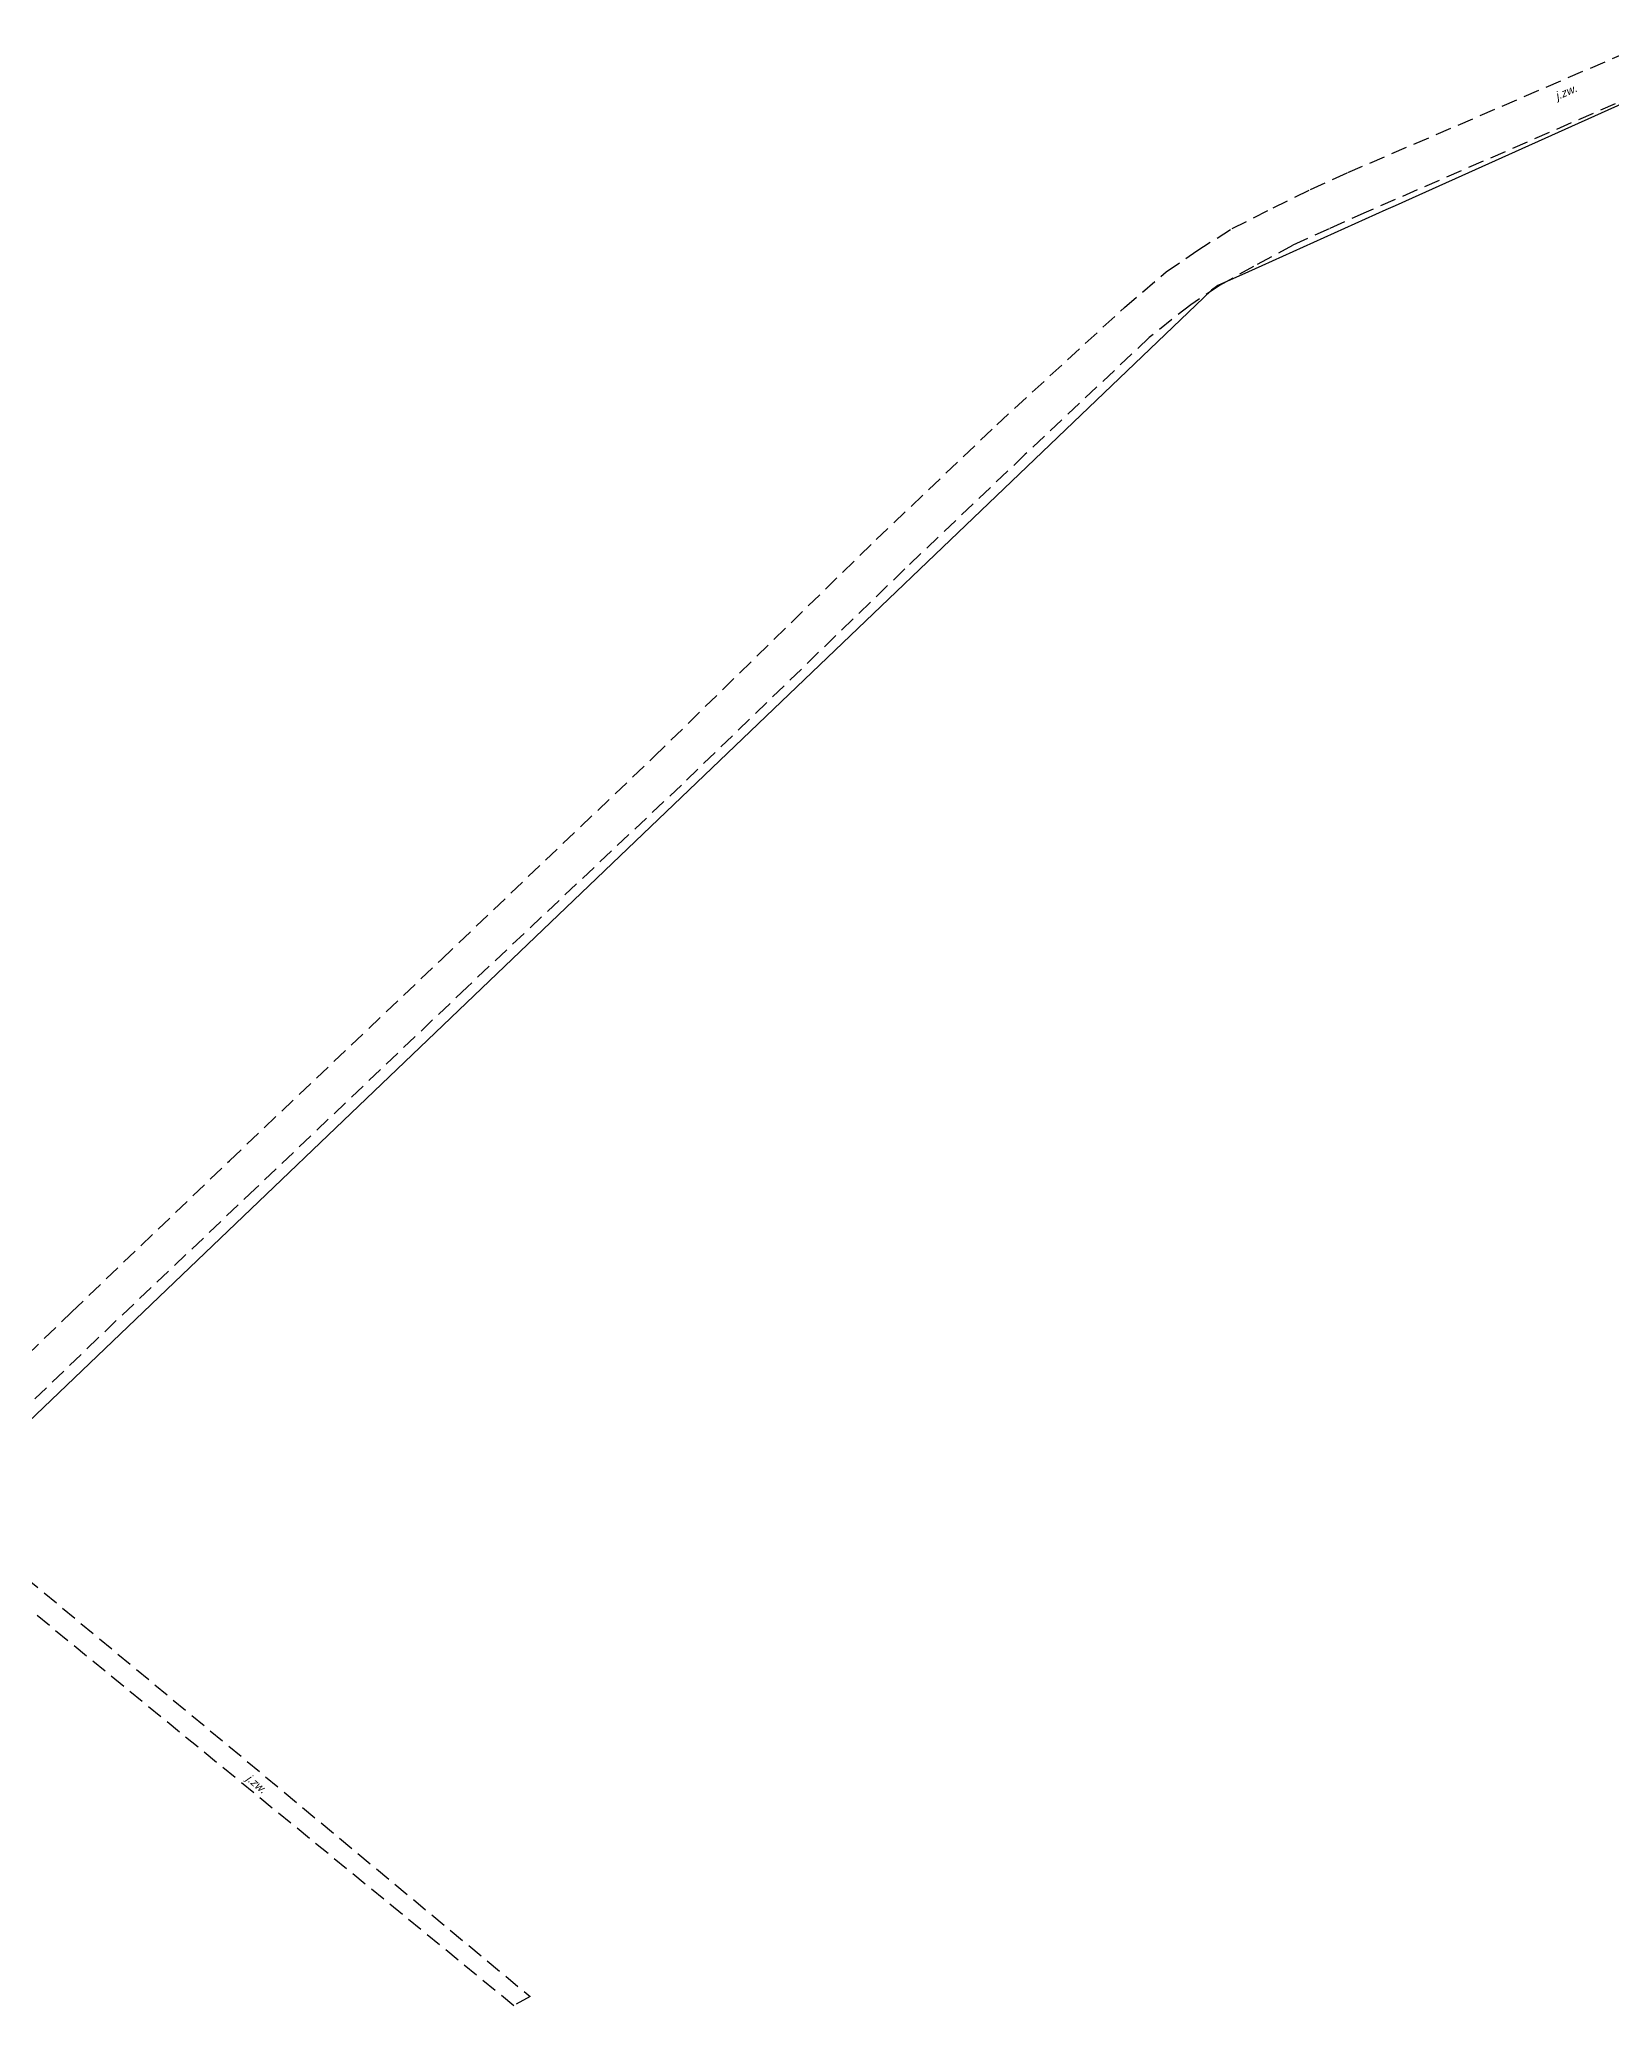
# Model space of a CAD drawing. Header units: metres. Extents: x 7542702 to 7555152, y 5804026 to 5815503.
# Drawn here: x 7545970.1 to 7546166.6, y 5806348.8 to 5806594.5 of the extents above; entities that cross this region are included whole.
import ezdxf

# ---------------------------------------------------------------- set-up
doc = ezdxf.new("R2010")
doc.units = ezdxf.units.M
doc.linetypes.add('4003', pattern=[3, 2, -1])
doc.layers.add('Drogi', color=135, linetype='Continuous')
doc.layers.add('Dzialki', color=165, linetype='Continuous')
doc.styles.get("Standard").update_dxf_attribs({"font": 'arial.ttf'})

msp = doc.modelspace()

# ---------------------------------------------------------------- linework, layer by layer
at = {"layer": 'Drogi', "color": 8, "linetype": '4003'}
for p, q in [((7546133.64, 5806577.9, 133.37), (7546170.35, 5806593.72, 133.47)), ((7546133.64, 5806577.9, 133.37), (7546170.35, 5806593.72, 133.47)), ((7546133.64, 5806577.9, 133.37), (7546170.35, 5806593.72, 133.47)), ((7546133.64, 5806577.9, 133.37), (7546170.35, 5806593.72, 133.47)), ((7546172.56, 5806588.88, 133.47), (7546135.95, 5806572.96, 133.27)), ((7546172.56, 5806588.88, 133.47), (7546135.95, 5806572.96, 133.27)), ((7546172.56, 5806588.88, 133.47), (7546135.95, 5806572.96, 133.27)), ((7546172.56, 5806588.88, 133.47), (7546135.95, 5806572.96, 133.27)), ((7546128.99, 5806575.8), (7546133.64, 5806577.9, 133.37)), ((7546128.99, 5806575.8), (7546133.64, 5806577.9, 133.37)), ((7546128.99, 5806575.8), (7546133.64, 5806577.9, 133.37)), ((7546128.99, 5806575.8), (7546133.64, 5806577.9, 133.37)), ((7546124.32, 5806573.49), (7546128.99, 5806575.8)), ((7546124.32, 5806573.49), (7546128.99, 5806575.8)), ((7546124.32, 5806573.49), (7546128.99, 5806575.8)), ((7546124.32, 5806573.49), (7546128.99, 5806575.8)), ((7546119.18, 5806570.9, 133.37), (7546124.32, 5806573.49)), ((7546119.18, 5806570.9, 133.37), (7546124.32, 5806573.49)), ((7546119.18, 5806570.9, 133.37), (7546124.32, 5806573.49)), ((7546119.18, 5806570.9, 133.37), (7546124.32, 5806573.49)), ((7546135.95, 5806572.96, 133.27), (7546131.32, 5806570.88)), ((7546135.95, 5806572.96, 133.27), (7546131.32, 5806570.88)), ((7546135.95, 5806572.96, 133.27), (7546131.32, 5806570.88)), ((7546135.95, 5806572.96, 133.27), (7546131.32, 5806570.88)), ((7546114.76, 5806568.11), (7546119.18, 5806570.9, 133.37)), ((7546114.76, 5806568.11), (7546119.18, 5806570.9, 133.37)), ((7546114.76, 5806568.11), (7546119.18, 5806570.9, 133.37)), ((7546114.76, 5806568.11), (7546119.18, 5806570.9, 133.37)), ((7546131.32, 5806570.88), (7546126.72, 5806568.79)), ((7546131.32, 5806570.88), (7546126.72, 5806568.79)), ((7546131.32, 5806570.88), (7546126.72, 5806568.79)), ((7546131.32, 5806570.88), (7546126.72, 5806568.79)), ((7546110.94, 5806565.47), (7546114.76, 5806568.11)), ((7546110.94, 5806565.47), (7546114.76, 5806568.11)), ((7546110.94, 5806565.47), (7546114.76, 5806568.11)), ((7546110.94, 5806565.47), (7546114.76, 5806568.11)), ((7546126.72, 5806568.79), (7546121.86, 5806566.17, 133.27)), ((7546126.72, 5806568.79), (7546121.86, 5806566.17, 133.27)), ((7546126.72, 5806568.79), (7546121.86, 5806566.17, 133.27)), ((7546126.72, 5806568.79), (7546121.86, 5806566.17, 133.27)), ((7546105.71, 5806561.02, 133.27), (7546110.94, 5806565.47)), ((7546105.71, 5806561.02, 133.27), (7546110.94, 5806565.47)), ((7546105.71, 5806561.02, 133.27), (7546110.94, 5806565.47)), ((7546105.71, 5806561.02, 133.27), (7546110.94, 5806565.47)), ((7546121.86, 5806566.17, 133.27), (7546117.62, 5806563.78)), ((7546121.86, 5806566.17, 133.27), (7546117.62, 5806563.78)), ((7546121.86, 5806566.17, 133.27), (7546117.62, 5806563.78)), ((7546121.86, 5806566.17, 133.27), (7546117.62, 5806563.78)), ((7546117.62, 5806563.78), (7546114.01, 5806561.38)), ((7546117.62, 5806563.78), (7546114.01, 5806561.38)), ((7546117.62, 5806563.78), (7546114.01, 5806561.38)), ((7546117.62, 5806563.78), (7546114.01, 5806561.38)), ((7546089.78, 5806546.38, 132.77), (7546105.71, 5806561.02, 133.27)), ((7546089.78, 5806546.38, 132.77), (7546105.71, 5806561.02, 133.27)), ((7546089.78, 5806546.38, 132.77), (7546105.71, 5806561.02, 133.27)), ((7546089.78, 5806546.38, 132.77), (7546105.71, 5806561.02, 133.27)), ((7546114.01, 5806561.38), (7546108.83, 5806557.28, 133.17)), ((7546114.01, 5806561.38), (7546108.83, 5806557.28, 133.17)), ((7546114.01, 5806561.38), (7546108.83, 5806557.28, 133.17)), ((7546114.01, 5806561.38), (7546108.83, 5806557.28, 133.17)), ((7546108.83, 5806557.28, 133.17), (7546093.33, 5806542.68, 132.77)), ((7546108.83, 5806557.28, 133.17), (7546093.33, 5806542.68, 132.77)), ((7546108.83, 5806557.28, 133.17), (7546093.33, 5806542.68, 132.77)), ((7546108.83, 5806557.28, 133.17), (7546093.33, 5806542.68, 132.77)), ((7546074.71, 5806532.04, 132.57), (7546089.78, 5806546.38, 132.77)), ((7546074.71, 5806532.04, 132.57), (7546089.78, 5806546.38, 132.77)), ((7546074.71, 5806532.04, 132.57), (7546089.78, 5806546.38, 132.77)), ((7546074.71, 5806532.04, 132.57), (7546089.78, 5806546.38, 132.77)), ((7546093.33, 5806542.68, 132.77), (7546078.28, 5806528.36, 132.57)), ((7546093.33, 5806542.68, 132.77), (7546078.28, 5806528.36, 132.57)), ((7546093.33, 5806542.68, 132.77), (7546078.28, 5806528.36, 132.57)), ((7546093.33, 5806542.68, 132.77), (7546078.28, 5806528.36, 132.57)), ((7546046.9, 5806504.85, 132.37), (7546074.71, 5806532.04, 132.57)), ((7546046.9, 5806504.85, 132.37), (7546074.71, 5806532.04, 132.57)), ((7546046.9, 5806504.85, 132.37), (7546074.71, 5806532.04, 132.57)), ((7546046.9, 5806504.85, 132.37), (7546074.71, 5806532.04, 132.57)), ((7546078.28, 5806528.36, 132.57), (7546050.35, 5806501.33, 132.37)), ((7546078.28, 5806528.36, 132.57), (7546050.35, 5806501.33, 132.37)), ((7546078.28, 5806528.36, 132.57), (7546050.35, 5806501.33, 132.37)), ((7546078.28, 5806528.36, 132.57), (7546050.35, 5806501.33, 132.37)), ((7546020.36, 5806479.54, 132.37), (7546046.9, 5806504.85, 132.37)), ((7546020.36, 5806479.54, 132.37), (7546046.9, 5806504.85, 132.37)), ((7546020.36, 5806479.54, 132.37), (7546046.9, 5806504.85, 132.37)), ((7546020.36, 5806479.54, 132.37), (7546046.9, 5806504.85, 132.37)), ((7546050.35, 5806501.33, 132.37), (7546023.61, 5806476.11, 132.37)), ((7546050.35, 5806501.33, 132.37), (7546023.61, 5806476.11, 132.37)), ((7546050.35, 5806501.33, 132.37), (7546023.61, 5806476.11, 132.37)), ((7546050.35, 5806501.33, 132.37), (7546023.61, 5806476.11, 132.37)), ((7545993.88, 5806454.38, 132.17), (7546020.36, 5806479.54, 132.37)), ((7545993.88, 5806454.38, 132.17), (7546020.36, 5806479.54, 132.37)), ((7545993.88, 5806454.38, 132.17), (7546020.36, 5806479.54, 132.37)), ((7545993.88, 5806454.38, 132.17), (7546020.36, 5806479.54, 132.37)), ((7546023.61, 5806476.11, 132.37), (7545997.14, 5806450.92, 132.17)), ((7546023.61, 5806476.11, 132.37), (7545997.14, 5806450.92, 132.17)), ((7546023.61, 5806476.11, 132.37), (7545997.14, 5806450.92, 132.17)), ((7546023.61, 5806476.11, 132.37), (7545997.14, 5806450.92, 132.17)), ((7545974.14, 5806435.46, 132.17), (7545993.88, 5806454.38, 132.17)), ((7545974.14, 5806435.46, 132.17), (7545993.88, 5806454.38, 132.17)), ((7545974.14, 5806435.46, 132.17), (7545993.88, 5806454.38, 132.17)), ((7545974.14, 5806435.46, 132.17), (7545993.88, 5806454.38, 132.17)), ((7545997.14, 5806450.92, 132.17), (7545977.48, 5806432.25, 132.17)), ((7545997.14, 5806450.92, 132.17), (7545977.48, 5806432.25, 132.17)), ((7545997.14, 5806450.92, 132.17), (7545977.48, 5806432.25, 132.17)), ((7545997.14, 5806450.92, 132.17), (7545977.48, 5806432.25, 132.17)), ((7545964.27, 5806425.89, 132.23), (7545974.14, 5806435.46, 132.17)), ((7545964.27, 5806425.89, 132.23), (7545974.14, 5806435.46, 132.17)), ((7545964.27, 5806425.89, 132.23), (7545974.14, 5806435.46, 132.17)), ((7545964.27, 5806425.89, 132.23), (7545974.14, 5806435.46, 132.17)), ((7545977.48, 5806432.25, 132.17), (7545957.41, 5806412.86, 132.1)), ((7545977.48, 5806432.25, 132.17), (7545957.41, 5806412.86, 132.1)), ((7545977.48, 5806432.25, 132.17), (7545957.41, 5806412.86, 132.1)), ((7545977.48, 5806432.25, 132.17), (7545957.41, 5806412.86, 132.1)), ((7545966.09, 5806404.22, 131.94), (7546031.45, 5806349.92)), ((7545966.09, 5806404.22, 131.94), (7546031.45, 5806349.92)), ((7545966.09, 5806404.22, 131.94), (7546031.45, 5806349.92)), ((7545966.09, 5806404.22, 131.94), (7546031.45, 5806349.92)), ((7546029.41, 5806348.77), (7545964.49, 5806401.91, 132.01)), ((7546029.41, 5806348.77), (7545964.49, 5806401.91, 132.01)), ((7546029.41, 5806348.77), (7545964.49, 5806401.91, 132.01)), ((7546029.41, 5806348.77), (7545964.49, 5806401.91, 132.01)), ((7546031.45, 5806349.92), (7546029.41, 5806348.77)), ((7546031.45, 5806349.92), (7546029.41, 5806348.77)), ((7546031.45, 5806349.92), (7546029.41, 5806348.77)), ((7546031.45, 5806349.92), (7546029.41, 5806348.77))]:
    msp.add_line(p, q, dxfattribs=at)
at = {"layer": 'Dzialki'}
for p, q in [((7546185.76, 5806594.55), (7546161.6, 5806583.67)), ((7546185.76, 5806594.55), (7546161.6, 5806583.67)), ((7546185.76, 5806594.55), (7546161.6, 5806583.67)), ((7546185.76, 5806594.55), (7546161.6, 5806583.67)), ((7546161.6, 5806583.67), (7546141.67, 5806574.7)), ((7546161.6, 5806583.67), (7546141.67, 5806574.7)), ((7546161.6, 5806583.67), (7546141.67, 5806574.7)), ((7546161.6, 5806583.67), (7546141.67, 5806574.7)), ((7546141.67, 5806574.7), (7546139.57, 5806573.75)), ((7546141.67, 5806574.7), (7546139.57, 5806573.75)), ((7546141.67, 5806574.7), (7546139.57, 5806573.75)), ((7546141.67, 5806574.7), (7546139.57, 5806573.75)), ((7546138.38, 5806573.22), (7546122.88, 5806566.24)), ((7546138.38, 5806573.22), (7546122.88, 5806566.24)), ((7546138.38, 5806573.22), (7546122.88, 5806566.24)), ((7546138.38, 5806573.22), (7546122.88, 5806566.24)), ((7546139.57, 5806573.75), (7546138.38, 5806573.22)), ((7546139.57, 5806573.75), (7546138.38, 5806573.22)), ((7546139.57, 5806573.75), (7546138.38, 5806573.22)), ((7546139.57, 5806573.75), (7546138.38, 5806573.22)), ((7546121.24, 5806565.5), (7546117.41, 5806563.78)), ((7546121.24, 5806565.5), (7546117.41, 5806563.78)), ((7546121.24, 5806565.5), (7546117.41, 5806563.78)), ((7546121.24, 5806565.5), (7546117.41, 5806563.78)), ((7546122.88, 5806566.24), (7546121.24, 5806565.5)), ((7546122.88, 5806566.24), (7546121.24, 5806565.5)), ((7546122.88, 5806566.24), (7546121.24, 5806565.5)), ((7546122.88, 5806566.24), (7546121.24, 5806565.5)), ((7546116.62, 5806563.21), (7545964.78, 5806417.95)), ((7546116.62, 5806563.21), (7545964.78, 5806417.95)), ((7546116.62, 5806563.21), (7545964.78, 5806417.95)), ((7546116.62, 5806563.21), (7545964.78, 5806417.95)), ((7546117.41, 5806563.78), (7546116.62, 5806563.21)), ((7546117.41, 5806563.78), (7546116.62, 5806563.21)), ((7546117.41, 5806563.78), (7546116.62, 5806563.21)), ((7546117.41, 5806563.78), (7546116.62, 5806563.21))]:
    msp.add_line(p, q, dxfattribs=at)

# ---------------------------------------------------------------- texts
at = {"layer": 'Drogi', "color": 8, "oblique": 15}
for rotation, p in [(23.4458, (7546159.82, 5806586.94)), (23.4458, (7546159.82, 5806586.94)), (23.4458, (7546159.82, 5806586.94)), (23.4458, (7546159.82, 5806586.94)), (320.2808, (7545995.85, 5806377.01)), (320.2808, (7545995.85, 5806377.01)), (320.2808, (7545995.85, 5806377.01)), (320.2808, (7545995.85, 5806377.01))]:
    msp.add_text('j.zw. ', height=1, rotation=rotation, dxfattribs=at).set_placement(p)

doc.saveas('drawing.dxf')
